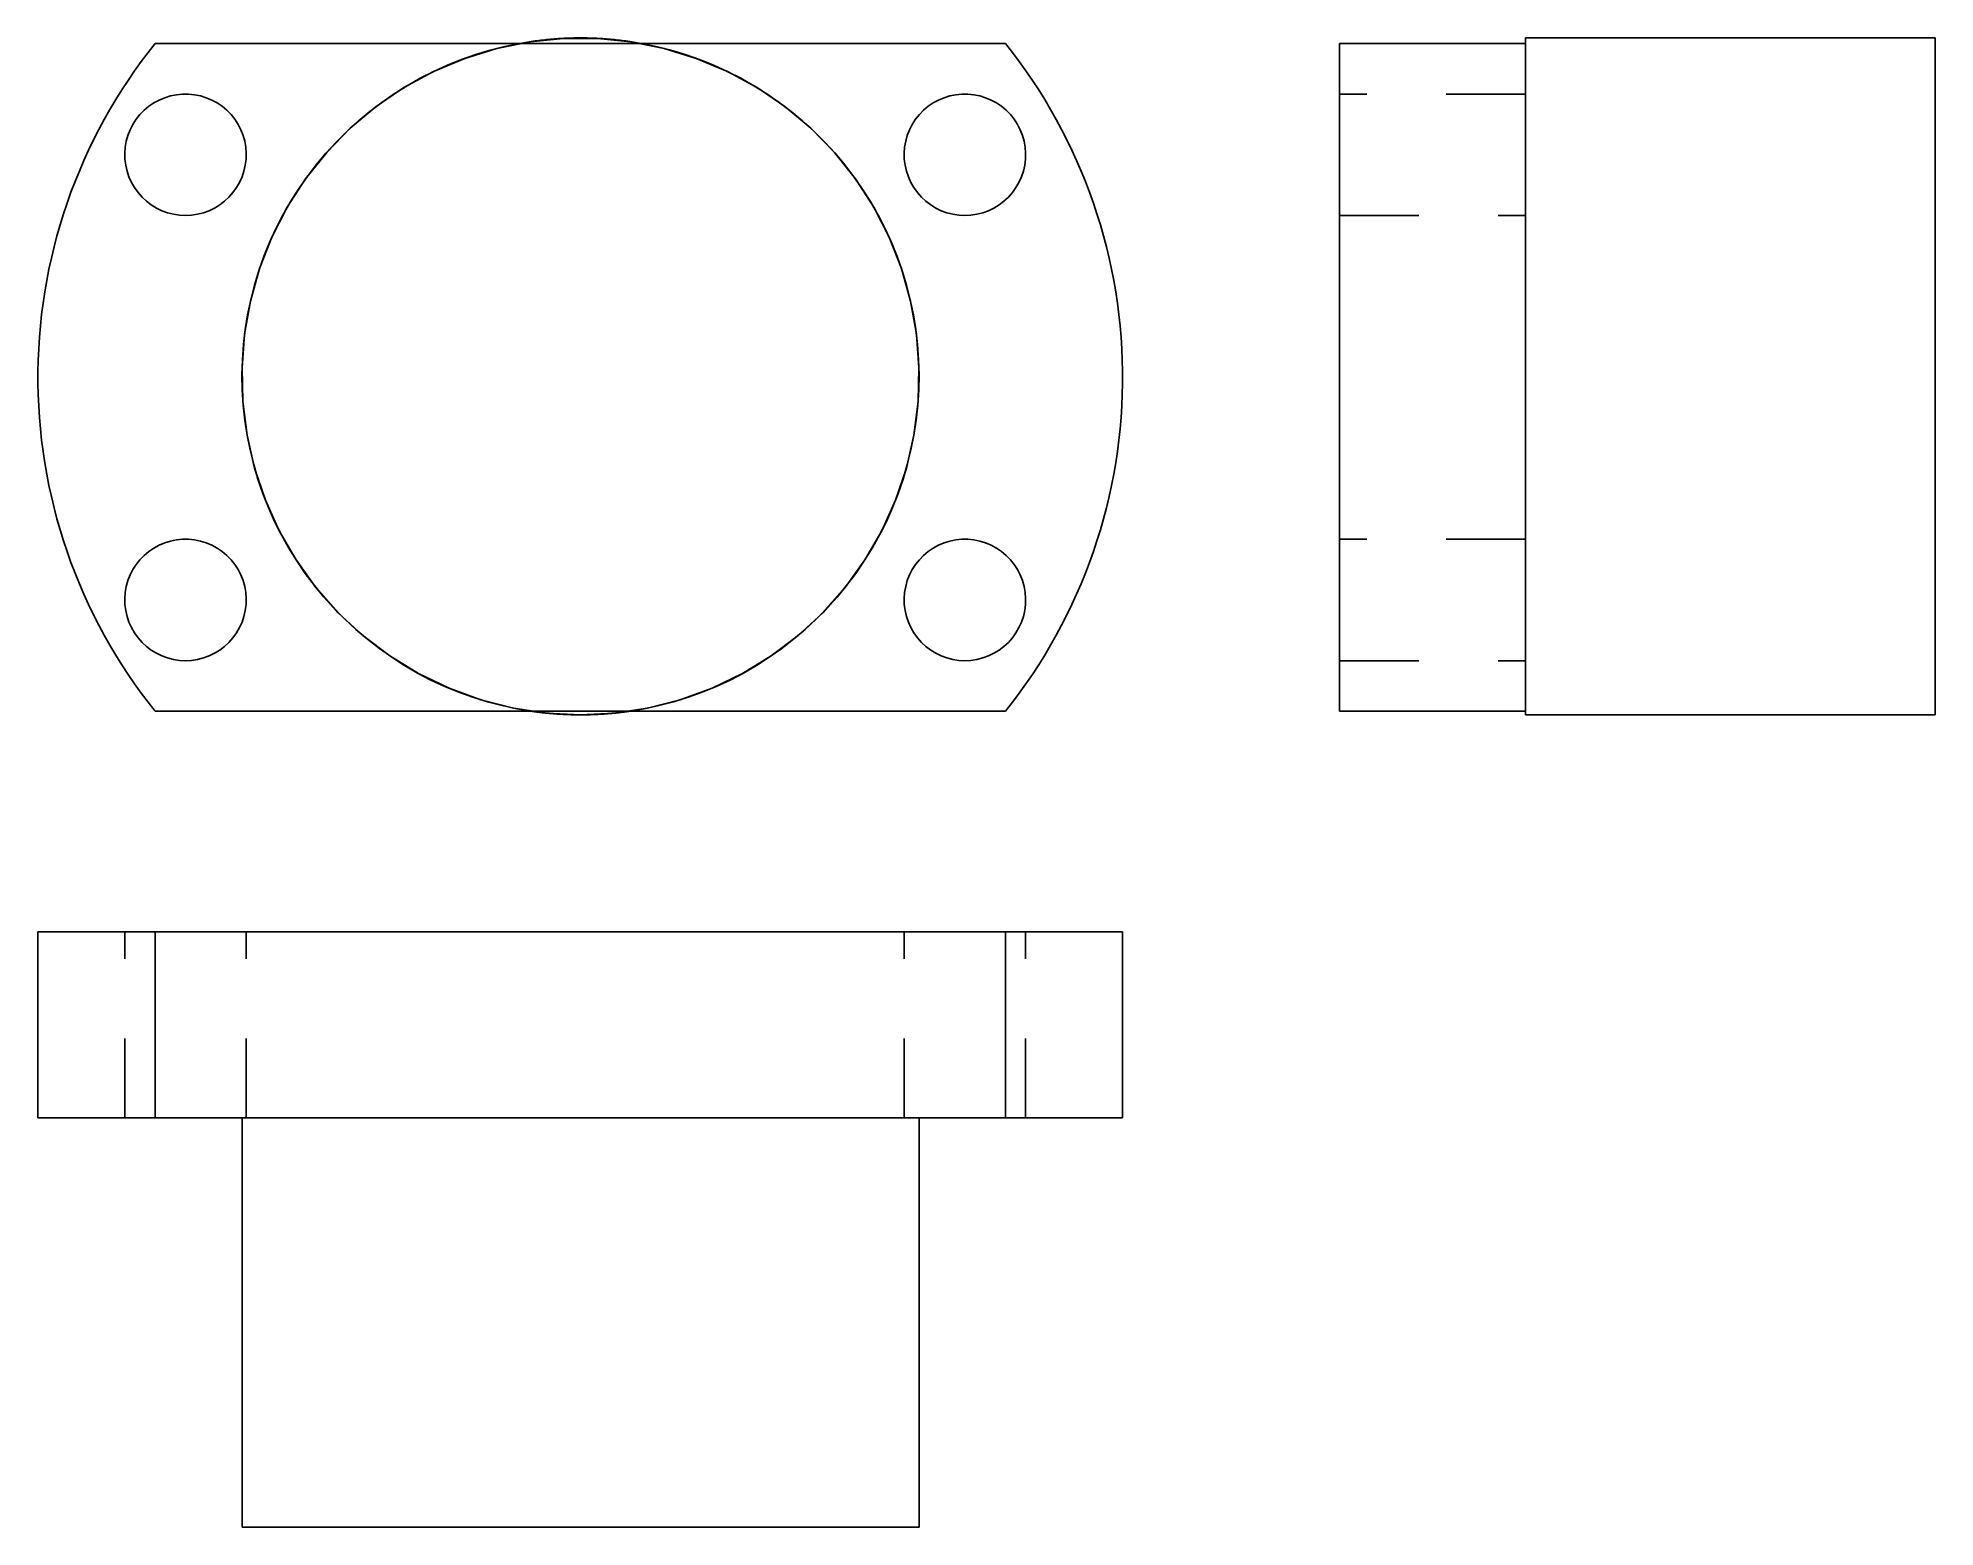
# Model space of a CAD drawing. Extents: x 0 to 2.39, y 0 to 1.88.
import ezdxf

# ---------------------------------------------------------------- set-up
doc = ezdxf.new("R2010")
doc.units = 0
doc.linetypes.add('HIDDEN', pattern=[0.068297, 0.045554, -0.022743])
for name, color, linetype in [('FRONT', 7, 'CONTINUOUS'), ('FRONT_HID', 7, 'HIDDEN'), ('LEFT', 7, 'CONTINUOUS'), ('LEFT_HID', 7, 'HIDDEN'), ('TOP', 7, 'CONTINUOUS'), ('TOP_HID', 7, 'HIDDEN')]:
    doc.layers.add(name, color=color, linetype=linetype)

msp = doc.modelspace()

# ---------------------------------------------------------------- linework, layer by layer
at = {"layer": 'FRONT'}
for p, q in [((0.147564, 1.86891), (0.138672, 1.857552)), ((1.218288, 1.86891), (0.147564, 1.86891)), ((0.609222, 1.86934), (0.606821, 1.86891)), ((0.611626, 1.869757), (0.609222, 1.86934)), ((0.614032, 1.87016), (0.611626, 1.869757)), ((0.616441, 1.870549), (0.614032, 1.87016)), ((0.618851, 1.870925), (0.616441, 1.870549)), ((0.621264, 1.871286), (0.618851, 1.870925)), ((0.623679, 1.871634), (0.621264, 1.871286)), ((0.626095, 1.871968), (0.623679, 1.871634)), ((0.628514, 1.872288), (0.626095, 1.871968)), ((0.630934, 1.872595), (0.628514, 1.872288)), ((0.633356, 1.872887), (0.630934, 1.872595)), ((0.63578, 1.873166), (0.633356, 1.872887)), ((0.638205, 1.873431), (0.63578, 1.873166)), ((0.640632, 1.873681), (0.638205, 1.873431)), ((0.64306, 1.873918), (0.640632, 1.873681)), ((0.64549, 1.874141), (0.64306, 1.873918)), ((0.64792, 1.874351), (0.64549, 1.874141)), ((0.650352, 1.874546), (0.64792, 1.874351)), ((0.652785, 1.874727), (0.650352, 1.874546)), ((0.655219, 1.874895), (0.652785, 1.874727)), ((0.657654, 1.875048), (0.655219, 1.874895)), ((0.66009, 1.875188), (0.657654, 1.875048)), ((0.662526, 1.875313), (0.66009, 1.875188)), ((0.664963, 1.875425), (0.662526, 1.875313)), ((0.667401, 1.875523), (0.664963, 1.875425)), ((0.669839, 1.875606), (0.667401, 1.875523)), ((0.672278, 1.875676), (0.669839, 1.875606)), ((0.674717, 1.875732), (0.672278, 1.875676)), ((0.677156, 1.875774), (0.674717, 1.875732)), ((0.679595, 1.875802), (0.677156, 1.875774)), ((0.682035, 1.875816), (0.679595, 1.875802)), ((0.684475, 1.875816), (0.682035, 1.875816)), ((0.686914, 1.875802), (0.684475, 1.875816)), ((0.689354, 1.875774), (0.686914, 1.875802)), ((0.691793, 1.875732), (0.689354, 1.875774)), ((0.694232, 1.875676), (0.691793, 1.875732)), ((0.696671, 1.875606), (0.694232, 1.875676)), ((0.699109, 1.875523), (0.696671, 1.875606)), ((0.701547, 1.875425), (0.699109, 1.875523)), ((0.703984, 1.875313), (0.701547, 1.875425)), ((0.70642, 1.875188), (0.703984, 1.875313)), ((0.708856, 1.875048), (0.70642, 1.875188)), ((0.711291, 1.874895), (0.708856, 1.875048)), ((0.713725, 1.874727), (0.711291, 1.874895)), ((0.716158, 1.874546), (0.713725, 1.874727)), ((0.71859, 1.874351), (0.716158, 1.874546)), ((0.72102, 1.874141), (0.71859, 1.874351)), ((0.72345, 1.873918), (0.72102, 1.874141)), ((0.725878, 1.873681), (0.72345, 1.873918)), ((0.728305, 1.873431), (0.725878, 1.873681)), ((0.73073, 1.873166), (0.728305, 1.873431)), ((0.733154, 1.872887), (0.73073, 1.873166)), ((0.735576, 1.872595), (0.733154, 1.872887)), ((0.737996, 1.872288), (0.735576, 1.872595)), ((0.740415, 1.871968), (0.737996, 1.872288)), ((0.742831, 1.871634), (0.740415, 1.871968)), ((0.745246, 1.871286), (0.742831, 1.871634)), ((0.747659, 1.870925), (0.745246, 1.871286)), ((0.750069, 1.870549), (0.747659, 1.870925)), ((0.752478, 1.87016), (0.750069, 1.870549)), ((0.754884, 1.869757), (0.752478, 1.87016)), ((0.757288, 1.86934), (0.754884, 1.869757)), ((0.759689, 1.86891), (0.757288, 1.86934)), ((1.22718, 1.857552), (1.218288, 1.86891)), ((0.130026, 1.846007), (0.121629, 1.83428)), ((0.138672, 1.857552), (0.130026, 1.846007)), ((1.235826, 1.846007), (1.22718, 1.857552)), ((1.244223, 1.83428), (1.235826, 1.846007)), ((0.113485, 1.822375), (0.105598, 1.810298)), ((0.121629, 1.83428), (0.113485, 1.822375)), ((1.252367, 1.822375), (1.244223, 1.83428)), ((1.260254, 1.810298), (1.252367, 1.822375)), ((0.097972, 1.798055), (0.09061, 1.785652)), ((0.105598, 1.810298), (0.097972, 1.798055)), ((0.145925, 1.793956), (0.139625, 1.789661)), ((0.152621, 1.797602), (0.145925, 1.793956)), ((0.159647, 1.800564), (0.152621, 1.797602)), ((0.166932, 1.802811), (0.159647, 1.800564)), ((0.174406, 1.804322), (0.166932, 1.802811)), ((0.181992, 1.805081), (0.174406, 1.804322)), ((0.189617, 1.805081), (0.181992, 1.805081)), ((0.197203, 1.804322), (0.189617, 1.805081)), ((0.204676, 1.802811), (0.197203, 1.804322)), ((0.211962, 1.800564), (0.204676, 1.802811)), ((0.218988, 1.797602), (0.211962, 1.800564)), ((0.225684, 1.793956), (0.218988, 1.797602)), ((0.231983, 1.789661), (0.225684, 1.793956)), ((1.127422, 1.793956), (1.121122, 1.789661)), ((1.134117, 1.797602), (1.127422, 1.793956)), ((1.141143, 1.800564), (1.134117, 1.797602)), ((1.148429, 1.802811), (1.141143, 1.800564)), ((1.155902, 1.804322), (1.148429, 1.802811)), ((1.163489, 1.805081), (1.155902, 1.804322)), ((1.171113, 1.805081), (1.163489, 1.805081)), ((1.1787, 1.804322), (1.171113, 1.805081)), ((1.186173, 1.802811), (1.1787, 1.804322)), ((1.193459, 1.800564), (1.186173, 1.802811)), ((1.200485, 1.797602), (1.193459, 1.800564)), ((1.207181, 1.793956), (1.200485, 1.797602)), ((1.21348, 1.789661), (1.207181, 1.793956)), ((1.26788, 1.798055), (1.260254, 1.810298)), ((1.275242, 1.785652), (1.26788, 1.798055)), ((0.083515, 1.773093), (0.076691, 1.760386)), ((0.09061, 1.785652), (0.083515, 1.773093)), ((0.123707, 1.773341), (0.11957, 1.766936)), ((0.128461, 1.779302), (0.123707, 1.773341)), ((0.133785, 1.78476), (0.128461, 1.779302)), ((0.139625, 1.789661), (0.133785, 1.78476)), ((0.237824, 1.78476), (0.231983, 1.789661)), ((0.243148, 1.779302), (0.237824, 1.78476)), ((0.247902, 1.773341), (0.243148, 1.779302)), ((0.252038, 1.766936), (0.247902, 1.773341)), ((1.105204, 1.773341), (1.101067, 1.766936)), ((1.109958, 1.779302), (1.105204, 1.773341)), ((1.115281, 1.78476), (1.109958, 1.779302)), ((1.121122, 1.789661), (1.115281, 1.78476)), ((1.219321, 1.78476), (1.21348, 1.789661)), ((1.224644, 1.779302), (1.219321, 1.78476)), ((1.229398, 1.773341), (1.224644, 1.779302)), ((1.233535, 1.766936), (1.229398, 1.773341)), ((1.282337, 1.773093), (1.275242, 1.785652)), ((1.289161, 1.760386), (1.282337, 1.773093)), ((0.07014, 1.747535), (0.063867, 1.734547)), ((0.076691, 1.760386), (0.07014, 1.747535)), ((0.111242, 1.745714), (0.109918, 1.738206)), ((0.113307, 1.753054), (0.111242, 1.745714)), ((0.116092, 1.760151), (0.113307, 1.753054)), ((0.11957, 1.766936), (0.116092, 1.760151)), ((0.255517, 1.760151), (0.252038, 1.766936)), ((0.258302, 1.753054), (0.255517, 1.760151)), ((0.260367, 1.745714), (0.258302, 1.753054)), ((0.261691, 1.738206), (0.260367, 1.745714)), ((1.092738, 1.745714), (1.091414, 1.738206)), ((1.094803, 1.753054), (1.092738, 1.745714)), ((1.097589, 1.760151), (1.094803, 1.753054)), ((1.101067, 1.766936), (1.097589, 1.760151)), ((1.237013, 1.760151), (1.233535, 1.766936)), ((1.239799, 1.753054), (1.237013, 1.760151)), ((1.241864, 1.745714), (1.239799, 1.753054)), ((1.243188, 1.738206), (1.241864, 1.745714)), ((1.295712, 1.747535), (1.289161, 1.760386)), ((1.301985, 1.734547), (1.295712, 1.747535)), ((0.057873, 1.721427), (0.052162, 1.708182)), ((0.063867, 1.734547), (0.057873, 1.721427)), ((0.109918, 1.738206), (0.109348, 1.730602)), ((0.109348, 1.730602), (0.109538, 1.72298)), ((0.109538, 1.72298), (0.110486, 1.715415)), ((0.261123, 1.715415), (0.262071, 1.72298)), ((0.262261, 1.730602), (0.261691, 1.738206)), ((0.262071, 1.72298), (0.262261, 1.730602)), ((1.091414, 1.738206), (1.090845, 1.730602)), ((1.090845, 1.730602), (1.091035, 1.72298)), ((1.091035, 1.72298), (1.091983, 1.715415)), ((1.242619, 1.715415), (1.243567, 1.72298)), ((1.243757, 1.730602), (1.243188, 1.738206)), ((1.243567, 1.72298), (1.243757, 1.730602)), ((1.307979, 1.721427), (1.301985, 1.734547)), ((1.31369, 1.708182), (1.307979, 1.721427)), ((0.052162, 1.708182), (0.046735, 1.694818)), ((0.110486, 1.715415), (0.112183, 1.707982)), ((0.112183, 1.707982), (0.114611, 1.700754)), ((0.114611, 1.700754), (0.117747, 1.693805)), ((0.253862, 1.693805), (0.256998, 1.700754)), ((0.256998, 1.700754), (0.259426, 1.707982)), ((0.259426, 1.707982), (0.261123, 1.715415)), ((1.091983, 1.715415), (1.093679, 1.707982)), ((1.093679, 1.707982), (1.096108, 1.700754)), ((1.096108, 1.700754), (1.099243, 1.693805)), ((1.235359, 1.693805), (1.238494, 1.700754)), ((1.238494, 1.700754), (1.240923, 1.707982)), ((1.240923, 1.707982), (1.242619, 1.715415)), ((1.319117, 1.694818), (1.31369, 1.708182)), ((0.041597, 1.68134), (0.036748, 1.667756)), ((0.046735, 1.694818), (0.041597, 1.68134)), ((0.117747, 1.693805), (0.121559, 1.687202)), ((0.121559, 1.687202), (0.12601, 1.681011)), ((0.12601, 1.681011), (0.131055, 1.675294)), ((0.131055, 1.675294), (0.136644, 1.670108)), ((0.234965, 1.670108), (0.240554, 1.675294)), ((0.240554, 1.675294), (0.245599, 1.681011)), ((0.245599, 1.681011), (0.25005, 1.687202)), ((0.25005, 1.687202), (0.253862, 1.693805)), ((1.099243, 1.693805), (1.103056, 1.687202)), ((1.103056, 1.687202), (1.107506, 1.681011)), ((1.107506, 1.681011), (1.112551, 1.675294)), ((1.112551, 1.675294), (1.11814, 1.670108)), ((1.216462, 1.670108), (1.222051, 1.675294)), ((1.222051, 1.675294), (1.227096, 1.681011)), ((1.227096, 1.681011), (1.231546, 1.687202)), ((1.231546, 1.687202), (1.235359, 1.693805)), ((1.324255, 1.68134), (1.319117, 1.694818)), ((1.329104, 1.667756), (1.324255, 1.68134)), ((0.032192, 1.65407), (0.027929, 1.640291)), ((0.036748, 1.667756), (0.032192, 1.65407)), ((0.136644, 1.670108), (0.142721, 1.665505)), ((0.142721, 1.665505), (0.149227, 1.661529)), ((0.149227, 1.661529), (0.156097, 1.658221)), ((0.156097, 1.658221), (0.163261, 1.655613)), ((0.163261, 1.655613), (0.17065, 1.653732)), ((0.17065, 1.653732), (0.178189, 1.652596)), ((0.178189, 1.652596), (0.185804, 1.652215)), ((0.185804, 1.652215), (0.193419, 1.652596)), ((0.193419, 1.652596), (0.200959, 1.653732)), ((0.200959, 1.653732), (0.208347, 1.655613)), ((0.208347, 1.655613), (0.215512, 1.658221)), ((0.215512, 1.658221), (0.222381, 1.661529)), ((0.222381, 1.661529), (0.228887, 1.665505)), ((0.228887, 1.665505), (0.234965, 1.670108)), ((1.11814, 1.670108), (1.124218, 1.665505)), ((1.124218, 1.665505), (1.130724, 1.661529)), ((1.130724, 1.661529), (1.137593, 1.658221)), ((1.137593, 1.658221), (1.144758, 1.655613)), ((1.144758, 1.655613), (1.152147, 1.653732)), ((1.152147, 1.653732), (1.159686, 1.652596)), ((1.159686, 1.652596), (1.167301, 1.652215)), ((1.167301, 1.652215), (1.174916, 1.652596)), ((1.174916, 1.652596), (1.182455, 1.653732)), ((1.182455, 1.653732), (1.189844, 1.655613)), ((1.189844, 1.655613), (1.197009, 1.658221)), ((1.197009, 1.658221), (1.203878, 1.661529)), ((1.203878, 1.661529), (1.210384, 1.665505)), ((1.210384, 1.665505), (1.216462, 1.670108)), ((1.33366, 1.65407), (1.329104, 1.667756)), ((1.337923, 1.640291), (1.33366, 1.65407)), ((0.023963, 1.626423), (0.020295, 1.612473)), ((0.027929, 1.640291), (0.023963, 1.626423)), ((1.341889, 1.626423), (1.337923, 1.640291)), ((1.345557, 1.612473), (1.341889, 1.626423)), ((0.020295, 1.612473), (0.016927, 1.598448)), ((1.348925, 1.598448), (1.345557, 1.612473)), ((0.01386, 1.584354), (0.011096, 1.570197)), ((0.016927, 1.598448), (0.01386, 1.584354)), ((1.351992, 1.584354), (1.348925, 1.598448)), ((1.354756, 1.570197), (1.351992, 1.584354)), ((0.008635, 1.555985), (0.00648, 1.541723)), ((0.011096, 1.570197), (0.008635, 1.555985)), ((1.357217, 1.555985), (1.354756, 1.570197)), ((1.359372, 1.541723), (1.357217, 1.555985)), ((0.00648, 1.541723), (0.004631, 1.527418)), ((1.361221, 1.527418), (1.359372, 1.541723)), ((0.003088, 1.513076), (0.001854, 1.498705)), ((0.004631, 1.527418), (0.003088, 1.513076)), ((1.362764, 1.513076), (1.361221, 1.527418)), ((1.363998, 1.498705), (1.362764, 1.513076)), ((0.000927, 1.484311), (0.000309, 1.469901)), ((0.001854, 1.498705), (0.000927, 1.484311)), ((1.364925, 1.484311), (1.363998, 1.498705)), ((1.365543, 1.469901), (1.364925, 1.484311)), ((0.000309, 1.469901), (0, 1.45548)), ((1.365852, 1.45548), (1.365543, 1.469901)), ((0, 1.45548), (0, 1.441056)), ((0, 1.441056), (0.000309, 1.426636)), ((1.365543, 1.426636), (1.365852, 1.441056)), ((1.365852, 1.441056), (1.365852, 1.45548)), ((0.000309, 1.426636), (0.000927, 1.412225)), ((0.000927, 1.412225), (0.001854, 1.397831)), ((1.363998, 1.397831), (1.364925, 1.412225)), ((1.364925, 1.412225), (1.365543, 1.426636)), ((0.001854, 1.397831), (0.003088, 1.38346)), ((1.362764, 1.38346), (1.363998, 1.397831)), ((0.003088, 1.38346), (0.004631, 1.369118)), ((0.004631, 1.369118), (0.00648, 1.354814)), ((1.359372, 1.354814), (1.361221, 1.369118)), ((1.361221, 1.369118), (1.362764, 1.38346)), ((0.00648, 1.354814), (0.008635, 1.340552)), ((0.008635, 1.340552), (0.011096, 1.326339)), ((1.354756, 1.326339), (1.357217, 1.340552)), ((1.357217, 1.340552), (1.359372, 1.354814)), ((0.011096, 1.326339), (0.01386, 1.312183)), ((1.351992, 1.312183), (1.354756, 1.326339)), ((0.01386, 1.312183), (0.016927, 1.298088)), ((0.016927, 1.298088), (0.020295, 1.284063)), ((1.345557, 1.284063), (1.348925, 1.298088)), ((1.348925, 1.298088), (1.351992, 1.312183)), ((0.020295, 1.284063), (0.023963, 1.270114)), ((0.023963, 1.270114), (0.027929, 1.256246)), ((1.337923, 1.256246), (1.341889, 1.270114)), ((1.341889, 1.270114), (1.345557, 1.284063)), ((0.027929, 1.256246), (0.032192, 1.242466)), ((0.032192, 1.242466), (0.036748, 1.228781)), ((0.174406, 1.243467), (0.166932, 1.241956)), ((0.181992, 1.244226), (0.174406, 1.243467)), ((0.189617, 1.244226), (0.181992, 1.244226)), ((0.197203, 1.243467), (0.189617, 1.244226)), ((0.204676, 1.241956), (0.197203, 1.243467)), ((1.155902, 1.243467), (1.148429, 1.241956)), ((1.163489, 1.244226), (1.155902, 1.243467)), ((1.171113, 1.244226), (1.163489, 1.244226)), ((1.1787, 1.243467), (1.171113, 1.244226)), ((1.186173, 1.241956), (1.1787, 1.243467)), ((1.329104, 1.228781), (1.33366, 1.242466)), ((1.33366, 1.242466), (1.337923, 1.256246)), ((0.036748, 1.228781), (0.041597, 1.215196)), ((0.128461, 1.218446), (0.123707, 1.212485)), ((0.133785, 1.223904), (0.128461, 1.218446)), ((0.139625, 1.228805), (0.133785, 1.223904)), ((0.145925, 1.2331), (0.139625, 1.228805)), ((0.152621, 1.236747), (0.145925, 1.2331)), ((0.159647, 1.239708), (0.152621, 1.236747)), ((0.166932, 1.241956), (0.159647, 1.239708)), ((0.211962, 1.239708), (0.204676, 1.241956)), ((0.218988, 1.236747), (0.211962, 1.239708)), ((0.225684, 1.2331), (0.218988, 1.236747)), ((0.231983, 1.228805), (0.225684, 1.2331)), ((0.237824, 1.223904), (0.231983, 1.228805)), ((0.243148, 1.218446), (0.237824, 1.223904)), ((0.247902, 1.212485), (0.243148, 1.218446)), ((1.109958, 1.218446), (1.105204, 1.212485)), ((1.115281, 1.223904), (1.109958, 1.218446)), ((1.121122, 1.228805), (1.115281, 1.223904)), ((1.127422, 1.2331), (1.121122, 1.228805)), ((1.134117, 1.236747), (1.127422, 1.2331)), ((1.141143, 1.239708), (1.134117, 1.236747)), ((1.148429, 1.241956), (1.141143, 1.239708)), ((1.193459, 1.239708), (1.186173, 1.241956)), ((1.200485, 1.236747), (1.193459, 1.239708)), ((1.207181, 1.2331), (1.200485, 1.236747)), ((1.21348, 1.228805), (1.207181, 1.2331)), ((1.219321, 1.223904), (1.21348, 1.228805)), ((1.224644, 1.218446), (1.219321, 1.223904)), ((1.229398, 1.212485), (1.224644, 1.218446)), ((1.324255, 1.215196), (1.329104, 1.228781)), ((0.041597, 1.215196), (0.046735, 1.201718)), ((0.046735, 1.201718), (0.052162, 1.188354)), ((0.116092, 1.199296), (0.113307, 1.192198)), ((0.11957, 1.206081), (0.116092, 1.199296)), ((0.123707, 1.212485), (0.11957, 1.206081)), ((0.252038, 1.206081), (0.247902, 1.212485)), ((0.255517, 1.199296), (0.252038, 1.206081)), ((0.258302, 1.192198), (0.255517, 1.199296)), ((1.097589, 1.199296), (1.094803, 1.192198)), ((1.101067, 1.206081), (1.097589, 1.199296)), ((1.105204, 1.212485), (1.101067, 1.206081)), ((1.233535, 1.206081), (1.229398, 1.212485)), ((1.237013, 1.199296), (1.233535, 1.206081)), ((1.239799, 1.192198), (1.237013, 1.199296)), ((1.31369, 1.188354), (1.319117, 1.201718)), ((1.319117, 1.201718), (1.324255, 1.215196)), ((0.052162, 1.188354), (0.057873, 1.175109)), ((0.057873, 1.175109), (0.063867, 1.161989)), ((0.109918, 1.17735), (0.109348, 1.169747)), ((0.111242, 1.184859), (0.109918, 1.17735)), ((0.113307, 1.192198), (0.111242, 1.184859)), ((0.260367, 1.184859), (0.258302, 1.192198)), ((0.261691, 1.17735), (0.260367, 1.184859)), ((0.262261, 1.169747), (0.261691, 1.17735)), ((1.091414, 1.17735), (1.090845, 1.169747)), ((1.092738, 1.184859), (1.091414, 1.17735)), ((1.094803, 1.192198), (1.092738, 1.184859)), ((1.241864, 1.184859), (1.239799, 1.192198)), ((1.243188, 1.17735), (1.241864, 1.184859)), ((1.243757, 1.169747), (1.243188, 1.17735)), ((1.301985, 1.161989), (1.307979, 1.175109)), ((1.307979, 1.175109), (1.31369, 1.188354)), ((0.063867, 1.161989), (0.07014, 1.149001)), ((0.07014, 1.149001), (0.076691, 1.136151)), ((0.109348, 1.169747), (0.109538, 1.162125)), ((0.109538, 1.162125), (0.110486, 1.15456)), ((0.110486, 1.15456), (0.112183, 1.147127)), ((0.112183, 1.147127), (0.114611, 1.139899)), ((0.256998, 1.139899), (0.259426, 1.147127)), ((0.259426, 1.147127), (0.261123, 1.15456)), ((0.261123, 1.15456), (0.262071, 1.162125)), ((0.262071, 1.162125), (0.262261, 1.169747)), ((1.090845, 1.169747), (1.091035, 1.162125)), ((1.091035, 1.162125), (1.091983, 1.15456)), ((1.091983, 1.15456), (1.093679, 1.147127)), ((1.093679, 1.147127), (1.096108, 1.139899)), ((1.238494, 1.139899), (1.240923, 1.147127)), ((1.240923, 1.147127), (1.242619, 1.15456)), ((1.242619, 1.15456), (1.243567, 1.162125)), ((1.243567, 1.162125), (1.243757, 1.169747)), ((1.289161, 1.136151), (1.295712, 1.149001)), ((1.295712, 1.149001), (1.301985, 1.161989)), ((0.076691, 1.136151), (0.083515, 1.123443)), ((0.083515, 1.123443), (0.09061, 1.110885)), ((0.114611, 1.139899), (0.117747, 1.132949)), ((0.117747, 1.132949), (0.121559, 1.126346)), ((0.121559, 1.126346), (0.12601, 1.120156)), ((0.245599, 1.120156), (0.25005, 1.126346)), ((0.25005, 1.126346), (0.253862, 1.132949)), ((0.253862, 1.132949), (0.256998, 1.139899)), ((1.096108, 1.139899), (1.099243, 1.132949)), ((1.099243, 1.132949), (1.103056, 1.126346)), ((1.103056, 1.126346), (1.107506, 1.120156)), ((1.227096, 1.120156), (1.231546, 1.126346)), ((1.231546, 1.126346), (1.235359, 1.132949)), ((1.235359, 1.132949), (1.238494, 1.139899)), ((1.275242, 1.110885), (1.282337, 1.123443)), ((1.282337, 1.123443), (1.289161, 1.136151)), ((0.09061, 1.110885), (0.097972, 1.098481)), ((0.12601, 1.120156), (0.131055, 1.114439)), ((0.131055, 1.114439), (0.136644, 1.109253)), ((0.136644, 1.109253), (0.142721, 1.10465)), ((0.142721, 1.10465), (0.149227, 1.100674)), ((0.149227, 1.100674), (0.156097, 1.097366)), ((0.215512, 1.097366), (0.222381, 1.100674)), ((0.222381, 1.100674), (0.228887, 1.10465)), ((0.228887, 1.10465), (0.234965, 1.109253)), ((0.234965, 1.109253), (0.240554, 1.114439)), ((0.240554, 1.114439), (0.245599, 1.120156)), ((1.107506, 1.120156), (1.112551, 1.114439)), ((1.112551, 1.114439), (1.11814, 1.109253)), ((1.11814, 1.109253), (1.124218, 1.10465)), ((1.124218, 1.10465), (1.130724, 1.100674)), ((1.130724, 1.100674), (1.137593, 1.097366)), ((1.197009, 1.097366), (1.203878, 1.100674)), ((1.203878, 1.100674), (1.210384, 1.10465)), ((1.210384, 1.10465), (1.216462, 1.109253)), ((1.216462, 1.109253), (1.222051, 1.114439)), ((1.222051, 1.114439), (1.227096, 1.120156)), ((1.26788, 1.098481), (1.275242, 1.110885)), ((0.097972, 1.098481), (0.105598, 1.086238)), ((0.105598, 1.086238), (0.113485, 1.074162)), ((0.156097, 1.097366), (0.163261, 1.094758)), ((0.163261, 1.094758), (0.17065, 1.092877)), ((0.17065, 1.092877), (0.178189, 1.09174)), ((0.178189, 1.09174), (0.185804, 1.09136)), ((0.185804, 1.09136), (0.193419, 1.09174)), ((0.193419, 1.09174), (0.200959, 1.092877)), ((0.200959, 1.092877), (0.208347, 1.094758)), ((0.208347, 1.094758), (0.215512, 1.097366)), ((1.137593, 1.097366), (1.144758, 1.094758)), ((1.144758, 1.094758), (1.152147, 1.092877)), ((1.152147, 1.092877), (1.159686, 1.09174)), ((1.159686, 1.09174), (1.167301, 1.09136)), ((1.167301, 1.09136), (1.174916, 1.09174)), ((1.174916, 1.09174), (1.182455, 1.092877)), ((1.182455, 1.092877), (1.189844, 1.094758)), ((1.189844, 1.094758), (1.197009, 1.097366)), ((1.252367, 1.074162), (1.260254, 1.086238)), ((1.260254, 1.086238), (1.26788, 1.098481)), ((0.113485, 1.074162), (0.121629, 1.062257)), ((0.121629, 1.062257), (0.130026, 1.050529)), ((1.235826, 1.050529), (1.244223, 1.062257)), ((1.244223, 1.062257), (1.252367, 1.074162)), ((0.130026, 1.050529), (0.138672, 1.038984)), ((0.138672, 1.038984), (0.147564, 1.027627)), ((0.147564, 1.027627), (1.218288, 1.027627)), ((0.621882, 1.027627), (0.62285, 1.027487)), ((0.62285, 1.027487), (0.623817, 1.02735)), ((0.623817, 1.02735), (0.624786, 1.027214)), ((0.741724, 1.027214), (0.742692, 1.02735)), ((0.742692, 1.02735), (0.74366, 1.027487)), ((0.74366, 1.027487), (0.744628, 1.027627)), ((1.218288, 1.027627), (1.22718, 1.038984)), ((1.22718, 1.038984), (1.235826, 1.050529)), ((0.624786, 1.027214), (0.625754, 1.027081)), ((0.625754, 1.027081), (0.626723, 1.026951)), ((0.626723, 1.026951), (0.627692, 1.026822)), ((0.627692, 1.026822), (0.628661, 1.026696)), ((0.628661, 1.026696), (0.629631, 1.026572)), ((0.629631, 1.026572), (0.630601, 1.02645)), ((0.630601, 1.02645), (0.631571, 1.02633)), ((0.631571, 1.02633), (0.632542, 1.026213)), ((0.632542, 1.026213), (0.633512, 1.026098)), ((0.633512, 1.026098), (0.634483, 1.025985)), ((0.634483, 1.025985), (0.635455, 1.025874)), ((0.635455, 1.025874), (0.636426, 1.025766)), ((0.636426, 1.025766), (0.637398, 1.025659)), ((0.637398, 1.025659), (0.63837, 1.025555)), ((0.63837, 1.025555), (0.639342, 1.025453)), ((0.639342, 1.025453), (0.640315, 1.025354)), ((0.640315, 1.025354), (0.641288, 1.025257)), ((0.641288, 1.025257), (0.64226, 1.025161)), ((0.64226, 1.025161), (0.643234, 1.025069)), ((0.643234, 1.025069), (0.644207, 1.024978)), ((0.644207, 1.024978), (0.645181, 1.024889)), ((0.645181, 1.024889), (0.646154, 1.024803)), ((0.646154, 1.024803), (0.647128, 1.024719)), ((0.647128, 1.024719), (0.648102, 1.024638)), ((0.648102, 1.024638), (0.649077, 1.024558)), ((0.649077, 1.024558), (0.650051, 1.024481)), ((0.650051, 1.024481), (0.651026, 1.024406)), ((0.651026, 1.024406), (0.652001, 1.024333)), ((0.652001, 1.024333), (0.652976, 1.024263)), ((0.652976, 1.024263), (0.653951, 1.024194)), ((0.653951, 1.024194), (0.654926, 1.024128)), ((0.654926, 1.024128), (0.655902, 1.024064)), ((0.655902, 1.024064), (0.656877, 1.024003)), ((0.656877, 1.024003), (0.657853, 1.023943)), ((0.657853, 1.023943), (0.658829, 1.023886)), ((0.658829, 1.023886), (0.659805, 1.023831)), ((0.659805, 1.023831), (0.660781, 1.023779)), ((0.660781, 1.023779), (0.661758, 1.023728)), ((0.661758, 1.023728), (0.662734, 1.02368)), ((0.662734, 1.02368), (0.66371, 1.023634)), ((0.66371, 1.023634), (0.664687, 1.02359)), ((0.664687, 1.02359), (0.665664, 1.023549)), ((0.665664, 1.023549), (0.66664, 1.02351)), ((0.66664, 1.02351), (0.667617, 1.023473)), ((0.667617, 1.023473), (0.668594, 1.023438)), ((0.668594, 1.023438), (0.669571, 1.023406)), ((0.669571, 1.023406), (0.670548, 1.023375)), ((0.670548, 1.023375), (0.671526, 1.023347)), ((0.671526, 1.023347), (0.672503, 1.023321)), ((0.672503, 1.023321), (0.67348, 1.023298)), ((0.67348, 1.023298), (0.674457, 1.023277)), ((0.674457, 1.023277), (0.675435, 1.023258)), ((0.675435, 1.023258), (0.676412, 1.023241)), ((0.676412, 1.023241), (0.67739, 1.023226)), ((0.67739, 1.023226), (0.678367, 1.023214)), ((0.678367, 1.023214), (0.679345, 1.023204)), ((0.679345, 1.023204), (0.680322, 1.023196)), ((0.680322, 1.023196), (0.6813, 1.02319)), ((0.6813, 1.02319), (0.682277, 1.023187)), ((0.682277, 1.023187), (0.683255, 1.023186)), ((0.683255, 1.023186), (0.684233, 1.023187)), ((0.684233, 1.023187), (0.68521, 1.02319)), ((0.68521, 1.02319), (0.686188, 1.023196)), ((0.686188, 1.023196), (0.687165, 1.023204)), ((0.687165, 1.023204), (0.688143, 1.023214)), ((0.688143, 1.023214), (0.68912, 1.023226)), ((0.68912, 1.023226), (0.690098, 1.023241)), ((0.690098, 1.023241), (0.691075, 1.023258)), ((0.691075, 1.023258), (0.692052, 1.023277)), ((0.692052, 1.023277), (0.69303, 1.023298)), ((0.69303, 1.023298), (0.694007, 1.023321)), ((0.694007, 1.023321), (0.694984, 1.023347)), ((0.694984, 1.023347), (0.695961, 1.023375)), ((0.695961, 1.023375), (0.696939, 1.023406)), ((0.696939, 1.023406), (0.697916, 1.023438)), ((0.697916, 1.023438), (0.698893, 1.023473)), ((0.698893, 1.023473), (0.699869, 1.02351)), ((0.699869, 1.02351), (0.700846, 1.023549)), ((0.700846, 1.023549), (0.701823, 1.02359)), ((0.701823, 1.02359), (0.7028, 1.023634)), ((0.7028, 1.023634), (0.703776, 1.02368)), ((0.703776, 1.02368), (0.704752, 1.023728)), ((0.704752, 1.023728), (0.705729, 1.023779)), ((0.705729, 1.023779), (0.706705, 1.023831)), ((0.706705, 1.023831), (0.707681, 1.023886)), ((0.707681, 1.023886), (0.708657, 1.023943)), ((0.708657, 1.023943), (0.709632, 1.024003)), ((0.709632, 1.024003), (0.710608, 1.024064)), ((0.710608, 1.024064), (0.711584, 1.024128)), ((0.711584, 1.024128), (0.712559, 1.024194)), ((0.712559, 1.024194), (0.713534, 1.024263)), ((0.713534, 1.024263), (0.714509, 1.024333)), ((0.714509, 1.024333), (0.715484, 1.024406)), ((0.715484, 1.024406), (0.716459, 1.024481)), ((0.716459, 1.024481), (0.717433, 1.024558)), ((0.717433, 1.024558), (0.718408, 1.024638)), ((0.718408, 1.024638), (0.719382, 1.024719)), ((0.719382, 1.024719), (0.720356, 1.024803)), ((0.720356, 1.024803), (0.721329, 1.024889)), ((0.721329, 1.024889), (0.722303, 1.024978)), ((0.722303, 1.024978), (0.723276, 1.025069)), ((0.723276, 1.025069), (0.724249, 1.025161)), ((0.724249, 1.025161), (0.725222, 1.025257)), ((0.725222, 1.025257), (0.726195, 1.025354)), ((0.726195, 1.025354), (0.727168, 1.025453)), ((0.727168, 1.025453), (0.72814, 1.025555)), ((0.72814, 1.025555), (0.729112, 1.025659)), ((0.729112, 1.025659), (0.730084, 1.025766)), ((0.730084, 1.025766), (0.731055, 1.025874)), ((0.731055, 1.025874), (0.732026, 1.025985)), ((0.732026, 1.025985), (0.732997, 1.026098)), ((0.732997, 1.026098), (0.733968, 1.026213)), ((0.733968, 1.026213), (0.734939, 1.02633)), ((0.734939, 1.02633), (0.735909, 1.02645)), ((0.735909, 1.02645), (0.736879, 1.026572)), ((0.736879, 1.026572), (0.737849, 1.026696)), ((0.737849, 1.026696), (0.738818, 1.026822)), ((0.738818, 1.026822), (0.739787, 1.026951)), ((0.739787, 1.026951), (0.740756, 1.027081)), ((0.740756, 1.027081), (0.741724, 1.027214))]:
    msp.add_line(p, q, dxfattribs=at)
at = {"layer": 'FRONT_HID', "linetype": 'HIDDEN'}
for p, q in [((0.606821, 1.86891), (0.147564, 1.86891)), ((0.588151, 1.865074), (0.569671, 1.860408)), ((0.619716, 1.871056), (0.578058, 1.862635)), ((0.606821, 1.86891), (0.588151, 1.865074)), ((0.759689, 1.86891), (0.606821, 1.86891)), ((0.662005, 1.875287), (0.619716, 1.871056)), ((0.704505, 1.875287), (0.662005, 1.875287)), ((0.746794, 1.871056), (0.704505, 1.875287)), ((0.788452, 1.862635), (0.746794, 1.871056)), ((0.778359, 1.865074), (0.759689, 1.86891)), ((1.218288, 1.86891), (0.759689, 1.86891)), ((0.796839, 1.860408), (0.778359, 1.865074)), ((0.537446, 1.850107), (0.498283, 1.833599)), ((0.515739, 1.841527), (0.498384, 1.833647)), ((0.533429, 1.848622), (0.515739, 1.841527)), ((0.551418, 1.85492), (0.533429, 1.848622)), ((0.578058, 1.862635), (0.537446, 1.850107)), ((0.569671, 1.860408), (0.551418, 1.85492)), ((0.829064, 1.850107), (0.788452, 1.862635)), ((0.815092, 1.85492), (0.796839, 1.860408)), ((0.833081, 1.848622), (0.815092, 1.85492)), ((0.868226, 1.833599), (0.829064, 1.850107)), ((0.850771, 1.841527), (0.833081, 1.848622)), ((0.868126, 1.833647), (0.850771, 1.841527)), ((0.498283, 1.833599), (0.460959, 1.813273)), ((0.481398, 1.825), (0.464816, 1.815602)), ((0.498384, 1.833647), (0.481398, 1.825)), ((0.885111, 1.825), (0.868126, 1.833647)), ((0.905551, 1.813273), (0.868226, 1.833599)), ((0.901693, 1.815602), (0.885111, 1.825)), ((0.432995, 1.794632), (0.417818, 1.783101)), ((0.460959, 1.813273), (0.425844, 1.789332)), ((0.448671, 1.805473), (0.432995, 1.794632)), ((0.464816, 1.815602), (0.448671, 1.805473)), ((0.917839, 1.805473), (0.901693, 1.815602)), ((0.940666, 1.789332), (0.905551, 1.813273)), ((0.933515, 1.794632), (0.917839, 1.805473)), ((0.948692, 1.783101), (0.933515, 1.794632)), ((0.403173, 1.770903), (0.389087, 1.758063)), ((0.425844, 1.789332), (0.393287, 1.762013)), ((0.417818, 1.783101), (0.403173, 1.770903)), ((0.973223, 1.762013), (0.940666, 1.789332)), ((0.963337, 1.770903), (0.948692, 1.783101)), ((0.977423, 1.758063), (0.963337, 1.770903)), ((0.375589, 1.744606), (0.362706, 1.73056)), ((0.393287, 1.762013), (0.363611, 1.731589)), ((0.389087, 1.758063), (0.375589, 1.744606)), ((1.002899, 1.731589), (0.973223, 1.762013)), ((0.990921, 1.744606), (0.977423, 1.758063)), ((1.003804, 1.73056), (0.990921, 1.744606)), ((0.363611, 1.731589), (0.337113, 1.698361)), ((0.362706, 1.73056), (0.350464, 1.715951)), ((1.029397, 1.698361), (1.002899, 1.731589)), ((1.016046, 1.715951), (1.003804, 1.73056)), ((0.337113, 1.698361), (0.314055, 1.66266)), ((0.338887, 1.70081), (0.327998, 1.685166)), ((0.350464, 1.715951), (0.338887, 1.70081)), ((1.027623, 1.70081), (1.016046, 1.715951)), ((1.038512, 1.685166), (1.027623, 1.70081)), ((1.052455, 1.66266), (1.029397, 1.698361)), ((0.327998, 1.685166), (0.31782, 1.669052)), ((1.04869, 1.669052), (1.038512, 1.685166)), ((0.314055, 1.66266), (0.294666, 1.62484)), ((0.308372, 1.652499), (0.299673, 1.635539)), ((0.31782, 1.669052), (0.308372, 1.652499)), ((1.058138, 1.652499), (1.04869, 1.669052)), ((1.071844, 1.62484), (1.052455, 1.66266)), ((1.066837, 1.635539), (1.058138, 1.652499)), ((0.294666, 1.62484), (0.279139, 1.585278)), ((0.299673, 1.635539), (0.291741, 1.618208)), ((1.074769, 1.618208), (1.066837, 1.635539)), ((1.087371, 1.585278), (1.071844, 1.62484)), ((0.291741, 1.618208), (0.284592, 1.60054)), ((1.081918, 1.60054), (1.074769, 1.618208)), ((0.279139, 1.585278), (0.267628, 1.544366)), ((0.278239, 1.58257), (0.272696, 1.564334)), ((0.284592, 1.60054), (0.278239, 1.58257)), ((1.088271, 1.58257), (1.081918, 1.60054)), ((1.098882, 1.544366), (1.087371, 1.585278)), ((1.093814, 1.564334), (1.088271, 1.58257)), ((0.272696, 1.564334), (0.267974, 1.545868)), ((1.098536, 1.545868), (1.093814, 1.564334)), ((0.267628, 1.544366), (0.260248, 1.502511)), ((0.267974, 1.545868), (0.264081, 1.52721)), ((1.102429, 1.52721), (1.098536, 1.545868)), ((1.106262, 1.502511), (1.098882, 1.544366)), ((0.261027, 1.508397), (0.258816, 1.489465)), ((0.264081, 1.52721), (0.261027, 1.508397)), ((1.105483, 1.508397), (1.102429, 1.52721)), ((1.107693, 1.489465), (1.105483, 1.508397)), ((0.260248, 1.502511), (0.257072, 1.46013)), ((0.258816, 1.489465), (0.257454, 1.470454)), ((1.109438, 1.46013), (1.106262, 1.502511)), ((1.109056, 1.470454), (1.107693, 1.489465)), ((0.257454, 1.470454), (0.256943, 1.451401)), ((0.257072, 1.46013), (0.258131, 1.417643)), ((1.108379, 1.417643), (1.109438, 1.46013)), ((1.109567, 1.451401), (1.109056, 1.470454)), ((0.256943, 1.451401), (0.257285, 1.432344)), ((1.109225, 1.432344), (1.109567, 1.451401)), ((0.257285, 1.432344), (0.258477, 1.413322)), ((0.258131, 1.417643), (0.263416, 1.375473)), ((0.258477, 1.413322), (0.260519, 1.394371)), ((1.103094, 1.375473), (1.108379, 1.417643)), ((1.105991, 1.394371), (1.108033, 1.413322)), ((1.108033, 1.413322), (1.109225, 1.432344)), ((0.260519, 1.394371), (0.263406, 1.375531)), ((1.103104, 1.375531), (1.105991, 1.394371)), ((0.263406, 1.375531), (0.267131, 1.356839)), ((0.263416, 1.375473), (0.272873, 1.334038)), ((1.093637, 1.334038), (1.103094, 1.375473)), ((1.099379, 1.356839), (1.103104, 1.375531)), ((0.267131, 1.356839), (0.271689, 1.338332)), ((0.271689, 1.338332), (0.277069, 1.320047)), ((1.089441, 1.320047), (1.094821, 1.338332)), ((1.094821, 1.338332), (1.099379, 1.356839)), ((0.272873, 1.334038), (0.286409, 1.293751)), ((0.277069, 1.320047), (0.283262, 1.302021)), ((1.080101, 1.293751), (1.093637, 1.334038)), ((1.083248, 1.302021), (1.089441, 1.320047)), ((0.283262, 1.302021), (0.290253, 1.28429)), ((0.286409, 1.293751), (0.303889, 1.255012)), ((1.062621, 1.255012), (1.080101, 1.293751)), ((1.076257, 1.28429), (1.083248, 1.302021)), ((0.290253, 1.28429), (0.298031, 1.266889)), ((0.298031, 1.266889), (0.306578, 1.249853)), ((1.059932, 1.249853), (1.068479, 1.266889)), ((1.068479, 1.266889), (1.076257, 1.28429)), ((0.303889, 1.255012), (0.325139, 1.218206)), ((0.306578, 1.249853), (0.315878, 1.233216)), ((1.041371, 1.218206), (1.062621, 1.255012)), ((1.050632, 1.233216), (1.059932, 1.249853)), ((0.315878, 1.233216), (0.325913, 1.217012)), ((1.040597, 1.217012), (1.050632, 1.233216)), ((0.325139, 1.218206), (0.349948, 1.183698)), ((0.325913, 1.217012), (0.336661, 1.201272)), ((0.336661, 1.201272), (0.348103, 1.186028)), ((1.016562, 1.183698), (1.041371, 1.218206)), ((1.018407, 1.186028), (1.029849, 1.201272)), ((1.029849, 1.201272), (1.040597, 1.217012)), ((0.348103, 1.186028), (0.360214, 1.171311)), ((0.349948, 1.183698), (0.37807, 1.151832)), ((0.360214, 1.171311), (0.372972, 1.15715)), ((0.98844, 1.151832), (1.016562, 1.183698)), ((0.993538, 1.15715), (1.006296, 1.171311)), ((1.006296, 1.171311), (1.018407, 1.186028)), ((0.372972, 1.15715), (0.386349, 1.143574)), ((0.37807, 1.151832), (0.409224, 1.122925)), ((0.957285, 1.122925), (0.98844, 1.151832)), ((0.980161, 1.143574), (0.993538, 1.15715)), ((0.386349, 1.143574), (0.40032, 1.130608)), ((0.40032, 1.130608), (0.414856, 1.118281)), ((0.409224, 1.122925), (0.443103, 1.097263)), ((0.923407, 1.097263), (0.957285, 1.122925)), ((0.951654, 1.118281), (0.96619, 1.130608)), ((0.96619, 1.130608), (0.980161, 1.143574)), ((0.414856, 1.118281), (0.429929, 1.106615)), ((0.429929, 1.106615), (0.445508, 1.095635)), ((0.921001, 1.095635), (0.936581, 1.106615)), ((0.936581, 1.106615), (0.951654, 1.118281)), ((0.443103, 1.097263), (0.479368, 1.075102)), ((0.445508, 1.095635), (0.461563, 1.085362)), ((0.461563, 1.085362), (0.478061, 1.075817)), ((0.478061, 1.075817), (0.494968, 1.067019)), ((0.479368, 1.075102), (0.517659, 1.056662)), ((0.848851, 1.056662), (0.887142, 1.075102)), ((0.871542, 1.067019), (0.888449, 1.075817)), ((0.887142, 1.075102), (0.923407, 1.097263)), ((0.888449, 1.075817), (0.904947, 1.085362)), ((0.904947, 1.085362), (0.921001, 1.095635)), ((0.494968, 1.067019), (0.512252, 1.058985)), ((0.512252, 1.058985), (0.529878, 1.051732)), ((0.517659, 1.056662), (0.557596, 1.042126)), ((0.529878, 1.051732), (0.547811, 1.045274)), ((0.808914, 1.042126), (0.848851, 1.056662)), ((0.818699, 1.045274), (0.836632, 1.051732)), ((0.836632, 1.051732), (0.854258, 1.058985)), ((0.854258, 1.058985), (0.871542, 1.067019)), ((0.147564, 1.027627), (0.621882, 1.027627)), ((0.547811, 1.045274), (0.566014, 1.039624)), ((0.557596, 1.042126), (0.598782, 1.031639)), ((0.566014, 1.039624), (0.584452, 1.034793)), ((0.584452, 1.034793), (0.603087, 1.030791)), ((0.598782, 1.031639), (0.640808, 1.025304)), ((0.603087, 1.030791), (0.621882, 1.027627)), ((0.621882, 1.027627), (0.744628, 1.027627)), ((0.725702, 1.025304), (0.767728, 1.031639)), ((0.744628, 1.027627), (0.763423, 1.030791)), ((0.744628, 1.027627), (1.218288, 1.027627)), ((0.763423, 1.030791), (0.782058, 1.034793)), ((0.767728, 1.031639), (0.808914, 1.042126)), ((0.782058, 1.034793), (0.800496, 1.039624)), ((0.800496, 1.039624), (0.818699, 1.045274)), ((0.640808, 1.025304), (0.683255, 1.023186)), ((0.683255, 1.023186), (0.725702, 1.025304))]:
    msp.add_line(p, q, dxfattribs=at)
at = {"layer": 'LEFT'}
for p, q in [((1.639038, 1.86891), (1.639038, 1.027627)), ((1.639038, 1.86891), (1.873413, 1.86891)), ((1.873413, 1.875817), (1.873413, 1.86891)), ((2.389038, 1.875817), (1.873413, 1.875817)), ((1.873413, 1.86891), (1.873413, 1.027627)), ((2.389038, 1.875817), (2.389038, 1.023186)), ((1.639038, 1.027627), (1.873413, 1.027627)), ((1.873413, 1.027627), (1.873413, 1.023186)), ((1.873413, 1.023186), (2.389038, 1.023186))]:
    msp.add_line(p, q, dxfattribs=at)
at = {"layer": 'LEFT_HID', "linetype": 'HIDDEN'}
for p, q in [((1.639038, 1.652215), (1.639038, 1.805176)), ((1.639038, 1.805176), (1.639038, 1.652215)), ((1.639038, 1.652215), (1.639038, 1.805176)), ((1.639038, 1.805176), (1.639038, 1.652215)), ((1.873413, 1.805176), (1.639038, 1.805176)), ((1.873413, 1.805176), (1.639038, 1.805176)), ((1.873413, 1.652215), (1.873413, 1.805176)), ((1.873413, 1.805176), (1.873413, 1.652215)), ((1.873413, 1.652215), (1.873413, 1.805176)), ((1.873413, 1.805176), (1.873413, 1.652215)), ((1.639038, 1.652215), (1.873413, 1.652215)), ((1.639038, 1.652215), (1.873413, 1.652215)), ((1.639038, 1.09136), (1.639038, 1.244321)), ((1.639038, 1.244321), (1.639038, 1.09136)), ((1.639038, 1.09136), (1.639038, 1.244321)), ((1.639038, 1.244321), (1.639038, 1.09136)), ((1.873413, 1.244321), (1.639038, 1.244321)), ((1.873413, 1.244321), (1.639038, 1.244321)), ((1.873413, 1.09136), (1.873413, 1.244321)), ((1.873413, 1.244321), (1.873413, 1.09136)), ((1.873413, 1.09136), (1.873413, 1.244321)), ((1.873413, 1.244321), (1.873413, 1.09136)), ((1.639038, 1.09136), (1.873413, 1.09136)), ((1.639038, 1.09136), (1.873413, 1.09136))]:
    msp.add_line(p, q, dxfattribs=at)
at = {"layer": 'TOP'}
for p, q in [((0.147603, 0.75), (0, 0.75)), ((0, 0.515625), (0, 0.75)), ((0.147603, 0.75), (0.147603, 0.515625)), ((1.218326, 0.75), (0.147603, 0.75)), ((1.365929, 0.75), (1.218326, 0.75)), ((1.218326, 0.75), (1.218326, 0.515625)), ((1.365929, 0.515625), (1.365929, 0.75)), ((0.147603, 0.515625), (0, 0.515625)), ((0.606859, 0.515625), (0.147603, 0.515625)), ((0.256978, 0), (0.256978, 0.515625)), ((0.759728, 0.515625), (0.606859, 0.515625)), ((1.218326, 0.515625), (0.759728, 0.515625)), ((1.109609, 0), (1.109609, 0.515625)), ((1.365929, 0.515625), (1.218326, 0.515625)), ((1.109609, 0), (0.256978, 0))]:
    msp.add_line(p, q, dxfattribs=at)
at = {"layer": 'TOP_HID', "linetype": 'HIDDEN'}
for p, q in [((0.262323, 0.75), (0.109363, 0.75)), ((0.109363, 0.75), (0.185843, 0.75)), ((0.262323, 0.75), (0.109363, 0.75)), ((0.109363, 0.75), (0.185843, 0.75)), ((0.109363, 0.515625), (0.109363, 0.75)), ((0.109363, 0.515625), (0.109363, 0.75)), ((0.185843, 0.75), (0.262323, 0.75)), ((0.185843, 0.75), (0.262323, 0.75)), ((0.262323, 0.515625), (0.262323, 0.75)), ((0.262323, 0.515625), (0.262323, 0.75)), ((1.24382, 0.75), (1.090859, 0.75)), ((1.090859, 0.75), (1.16734, 0.75)), ((1.24382, 0.75), (1.090859, 0.75)), ((1.090859, 0.75), (1.16734, 0.75)), ((1.090859, 0.515625), (1.090859, 0.75)), ((1.090859, 0.515625), (1.090859, 0.75)), ((1.16734, 0.75), (1.24382, 0.75)), ((1.16734, 0.75), (1.24382, 0.75)), ((1.24382, 0.515625), (1.24382, 0.75)), ((1.24382, 0.515625), (1.24382, 0.75)), ((0.262323, 0.515625), (0.109363, 0.515625)), ((0.109363, 0.515625), (0.185843, 0.515625)), ((0.262323, 0.515625), (0.109363, 0.515625)), ((0.109363, 0.515625), (0.185843, 0.515625)), ((0.147603, 0.515625), (0.621921, 0.515625)), ((0.185843, 0.515625), (0.262323, 0.515625)), ((0.185843, 0.515625), (0.262323, 0.515625)), ((0.606859, 0.515625), (0.256978, 0.515625)), ((0.256978, 0.515625), (0.621921, 0.515625)), ((0.621921, 0.515625), (0.744667, 0.515625)), ((0.621921, 0.515625), (0.683294, 0.515625)), ((0.683294, 0.515625), (0.744667, 0.515625)), ((0.744667, 0.515625), (1.218326, 0.515625)), ((0.744667, 0.515625), (1.109609, 0.515625)), ((1.109609, 0.515625), (0.759728, 0.515625)), ((1.24382, 0.515625), (1.090859, 0.515625)), ((1.090859, 0.515625), (1.16734, 0.515625)), ((1.24382, 0.515625), (1.090859, 0.515625)), ((1.090859, 0.515625), (1.16734, 0.515625)), ((1.16734, 0.515625), (1.24382, 0.515625)), ((1.16734, 0.515625), (1.24382, 0.515625)), ((0.256978, 0), (0.683294, 0)), ((0.683294, 0), (1.109609, 0))]:
    msp.add_line(p, q, dxfattribs=at)

doc.saveas('drawing.dxf')
